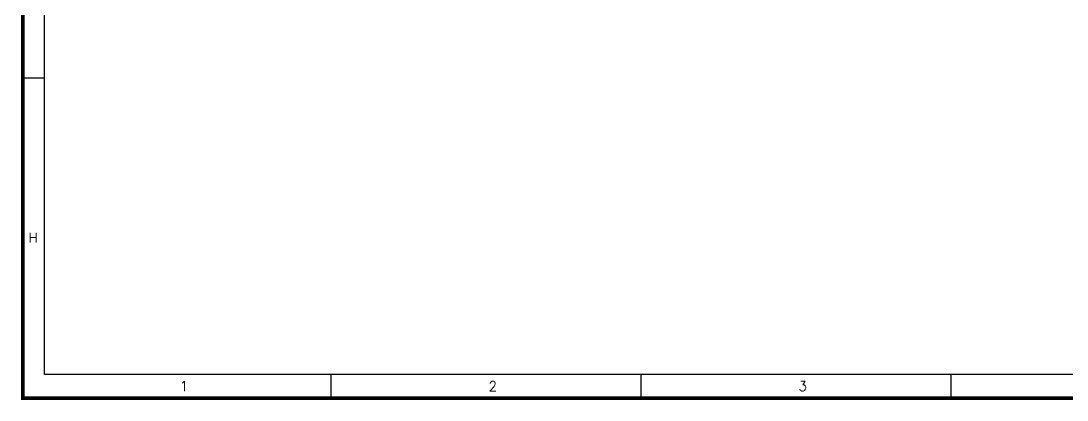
# Model space of a CAD drawing. Extents: x 7897917 to 8423973, y -6487334 to -6173396.
# Drawn here: x 8200722 to 8263473, y -6487334 to -6464617 of the extents above; entities that cross this region are included whole.
import ezdxf
from ezdxf.enums import TextEntityAlignment as Align

# ---------------------------------------------------------------- set-up
doc = ezdxf.new("R2010")
doc.units = 0
doc.header["$LTSCALE"] = 600
doc.header["$MEASUREMENT"] = 0
doc.layers.add('TITLE', color=7, linetype='CONTINUOUS')
doc.styles.add('ROMANS', font='romans.shx')

# ---------------------------------------------------------------- blocks, each defined once
blk = doc.blocks.new('A$C66962185')
at = {"layer": 'TITLE'}
for p, q in [((2.14, -141176.03), (2.14, -140930.66)), ((360.7, -141176.03), (2.14, -141176.03))]:
    blk.add_line(p, q, dxfattribs=at)
at = {"layer": 'TITLE', "color": 0}
for p, q in [((-0.15, -141147.08), (2.14, -141147.08)), ((30.11, -141178.33), (30.11, -141176.03)), ((60.37, -141178.33), (60.37, -141176.03)), ((90.64, -141178.33), (90.64, -141176.03))]:
    blk.add_line(p, q, dxfattribs=at)
at = {"layer": 'TITLE', "color": 7, "const_width": 0.355}
blk.add_lwpolyline([(363, -140928.36), (363, -141178.33), (0, -141178.33), (0, -140928.36)], close=True, dxfattribs=at)
at = {"layer": 'TITLE', "color": 0, "style": 'ROMANS'}
for s, p in [('H', (1.02, -141162.68)), ('1', (15.75, -141177.15)), ('2', (45.89, -141177.15)), ('3', (76.15, -141177.15))]:
    blk.add_text(s, height=0.952, dxfattribs=at).set_placement(p, align=Align.MIDDLE)

msp = doc.modelspace()

# ---------------------------------------------------------------- block references
at = {"layer": 'TITLE', "xscale": 614.4175770664588, "yscale": 614.4175710082054, "zscale": 614.4175728063115}
msp.add_blockref('A$C66962185', (8200830.809, 80255221.224, 5.788), dxfattribs=at)

doc.saveas('drawing.dxf')
